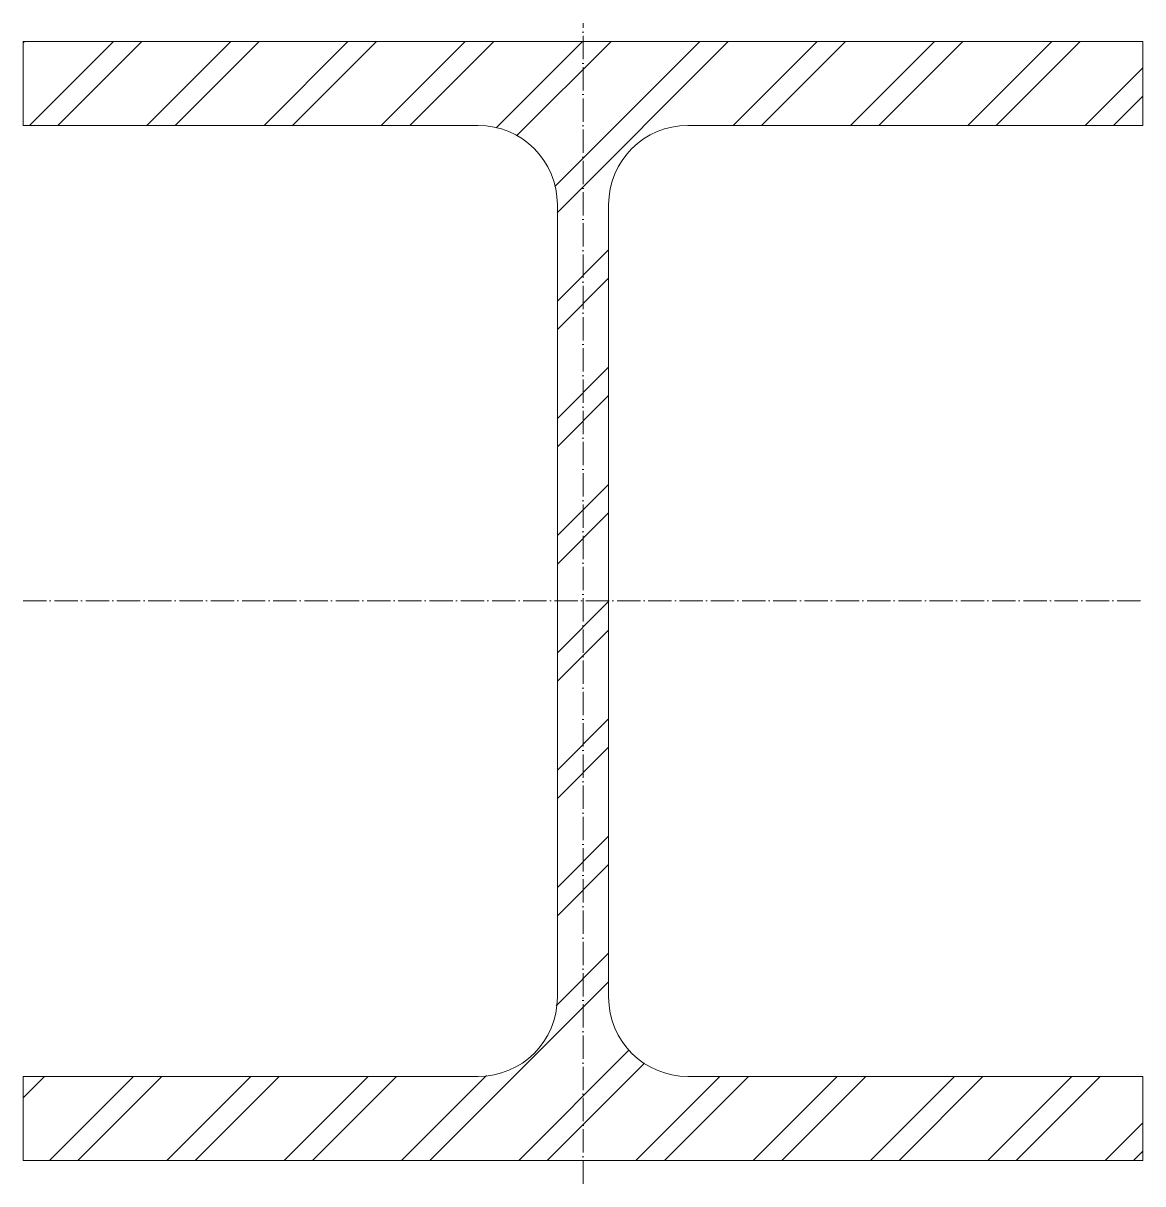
# Model space of a CAD drawing. Header units: metres. Extents: x -120 to 120, y -125 to 124.
import ezdxf

# ---------------------------------------------------------------- set-up
doc = ezdxf.new("R2010")
doc.units = ezdxf.units.M
doc.linetypes.add('MV_hartlijn_staal', pattern=[6.6, 5, -0.8, 0, -0.8])
doc.layers.add('A-DETL-GENF', color=92, linetype='Continuous', lineweight=18)

# ---------------------------------------------------------------- blocks, each defined once
blk = doc.blocks.new('28 Staalprofielen DIN_DIE_DILl 2d - DIN24-4447779-00_0 Basismaterialen')
at = {"layer": 'A-DETL-GENF', "lineweight": 13}
h = blk.add_hatch(dxfattribs=at)
h.set_pattern_fill('FP_560', color=256, style=0, pattern_type=2)
h.set_pattern_definition([(225, (769.731, -398.656), (12.57236, -12.57236), []), (225, (769.731, -417.706), (12.57236, -12.57236), [])])
h.paths.add_polyline_path([(-120, 120), (-120, 102), (-22.5, 102), (-18.1, 101.42), (-14, 99.72), (-10.48, 97.02), (-7.78, 93.5), (-6.08, 89.4), (-5.5, 85), (-5.5, -85), (-6.08, -89.4), (-7.78, -93.5), (-10.48, -97.02), (-14, -99.72), (-18.1, -101.42), (-22.5, -102), (-120, -102), (-120, -120), (120, -120), (120, -102), (22.5, -102), (18.1, -101.42), (14, -99.72), (10.48, -97.02), (7.78, -93.5), (6.08, -89.4), (5.5, -85), (5.5, 85), (6.08, 89.4), (7.78, 93.5), (10.48, 97.02), (14, 99.72), (18.1, 101.42), (22.5, 102), (120, 102), (120, 120), (-115.64, 120)])
at = {"layer": 'A-DETL-GENF', "linetype": 'MV_hartlijn_staal', "lineweight": 13}
for p, q in [((0, -125), (0, 123.92)), ((-120, 0), (120, 0))]:
    blk.add_line(p, q, dxfattribs=at)
at = {"layer": 'A-DETL-GENF'}
for p, q in [((120, 120), (-120, 120)), ((-120, 120), (-120, 102)), ((120, 120), (-120, 120)), ((-120, 120), (-120, 102)), ((120, 102), (120, 120)), ((120, 120), (120, 102)), ((-120, 102), (-22.5, 102)), ((-120, 102), (-22.5, 102)), ((22.5, 102), (120, 102)), ((120, 102), (22.5, 102)), ((-5.5, 85), (-5.5, -85)), ((-5.5, -85), (-5.5, 85)), ((5.5, -85), (5.5, 85)), ((5.5, -85), (5.5, 85)), ((-22.5, -102), (-120, -102)), ((-120, -102), (-120, -120)), ((-120, -120), (-120, -102)), ((-120, -102), (-22.5, -102)), ((120, -102), (22.5, -102)), ((120, -102), (22.5, -102)), ((120, -120), (120, -102)), ((120, -120), (120, -102)), ((-120, -120), (120, -120)), ((120, -120), (-120, -120))]:
    blk.add_line(p, q, dxfattribs=at)
for centre, start, end in [((-22.5, 85), 360, 90), ((-22.5, 85), 360, 90), ((22.5, 85), 90, 180), ((22.5, 85), 90, 180), ((-22.5, -85), 270, 360), ((-22.5, -85), 270, 0), ((22.5, -85), 180, 270), ((22.5, -85), 180, 270)]:
    blk.add_arc(centre, 17, start, end, dxfattribs=at)

msp = doc.modelspace()

# ---------------------------------------------------------------- block references
msp.add_blockref('28 Staalprofielen DIN_DIE_DILl 2d - DIN24-4447779-00_0 Basismaterialen', (0, 0))

doc.saveas('drawing.dxf')
